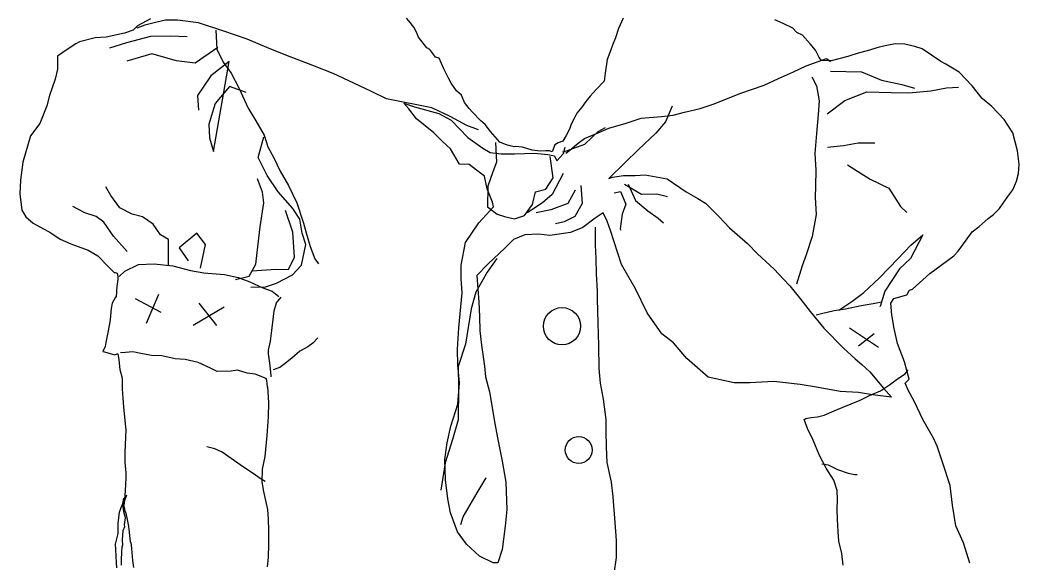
# Model space of a CAD drawing. Header units: millimetres. Extents: x 577 to 2337, y 236 to 943.
# Drawn here: x 756.5784 to 756.9186, y 707.2886 to 707.4734 of the extents above; entities that cross this region are included whole.
import ezdxf

# ---------------------------------------------------------------- set-up
doc = ezdxf.new("R2010")
doc.units = ezdxf.units.MM
doc.header["$LTSCALE"] = 0.01
doc.layers.add('06-Furn', color=4, linetype='Continuous')

# ---------------------------------------------------------------- blocks, each defined once
blk = doc.blocks.new('Body 33')
at = {"layer": '06-Furn', "color": 8}
for p, q in [((717.53865, 587.12132), (717.53716, 587.11983)), ((717.54116, 587.12161), (717.53838, 587.12052)), ((717.54309, 587.12376), (717.53865, 587.12132)), ((717.54427, 587.12241), (717.54116, 587.12161)), ((717.54816, 587.12324), (717.54427, 587.12241)), ((717.55226, 587.1233), (717.54816, 587.12324)), ((717.55939, 587.12241), (717.55226, 587.1233)), ((717.56805, 587.11955), (717.55939, 587.12241)), ((717.63105, 587.12301), (717.63022, 587.12391)), ((717.63274, 587.12089), (717.63105, 587.12301)), ((717.63362, 587.1192), (717.63274, 587.12089)), ((717.70396, 587.12399), (717.70241, 587.12044)), ((717.75841, 587.12211), (717.75567, 587.12338)), ((717.7618, 587.12055), (717.75841, 587.12211)), ((717.52421, 587.11726), (717.51893, 587.11588)), ((717.52798, 587.11746), (717.52421, 587.11726)), ((717.53421, 587.11889), (717.52798, 587.11746)), ((717.53716, 587.11983), (717.53421, 587.11889)), ((717.54309, 587.11777), (717.53486, 587.11561)), ((717.54971, 587.11781), (717.54309, 587.11777)), ((717.55555, 587.11764), (717.54971, 587.11781)), ((717.56536, 587.11988), (717.56569, 587.11344)), ((717.57592, 587.11681), (717.56805, 587.11955)), ((717.63434, 587.11751), (717.63362, 587.1192)), ((717.6372, 587.11388), (717.63434, 587.11751)), ((717.70241, 587.12044), (717.70132, 587.11723)), ((717.76314, 587.11905), (717.7618, 587.12055)), ((717.76508, 587.1182), (717.76314, 587.11905)), ((717.7676, 587.11518), (717.76508, 587.1182)), ((717.5177, 587.11519), (717.51434, 587.11312)), ((717.51893, 587.11588), (717.5177, 587.11519)), ((717.53486, 587.11561), (717.52912, 587.11373)), ((717.56598, 587.11393), (717.55822, 587.10864)), ((717.58268, 587.11402), (717.57592, 587.11681)), ((717.58912, 587.11136), (717.58268, 587.11402)), ((717.63818, 587.1133), (717.6372, 587.11388)), ((717.70034, 587.11482), (717.69979, 587.11321)), ((717.70132, 587.11723), (717.70034, 587.11482)), ((717.76944, 587.11308), (717.7676, 587.11518)), ((717.79114, 587.11405), (717.7871, 587.1129)), ((717.79378, 587.11466), (717.79114, 587.11405)), ((717.79659, 587.11528), (717.79378, 587.11466)), ((717.7999, 587.11514), (717.79659, 587.11528)), ((717.80325, 587.11437), (717.7999, 587.11514)), ((717.80581, 587.11356), (717.80325, 587.11437)), ((717.51146, 587.11108), (717.51137, 587.10666)), ((717.51434, 587.11312), (717.51146, 587.11108)), ((717.54356, 587.11181), (717.53503, 587.10932)), ((717.55188, 587.10941), (717.54356, 587.11181)), ((717.56569, 587.11344), (717.56782, 587.10898)), ((717.59828, 587.1079), (717.58912, 587.11136)), ((717.63988, 587.11102), (717.63818, 587.1133)), ((717.64005, 587.11072), (717.63988, 587.11102)), ((717.64133, 587.11031), (717.64005, 587.11072)), ((717.69979, 587.11321), (717.69855, 587.10984)), ((717.77067, 587.11062), (717.76944, 587.11308)), ((717.77152, 587.10956), (717.77067, 587.11062)), ((717.78042, 587.11097), (717.77483, 587.10942)), ((717.78399, 587.1121), (717.78042, 587.11097)), ((717.7871, 587.1129), (717.78399, 587.1121)), ((717.81219, 587.10917), (717.80581, 587.11356)), ((717.55822, 587.10864), (717.55188, 587.10941)), ((717.56985, 587.10925), (717.56365, 587.10435)), ((717.56453, 587.07856), (717.56985, 587.10925)), ((717.56782, 587.10898), (717.57054, 587.10519)), ((717.60521, 587.10511), (717.59828, 587.1079)), ((717.64293, 587.10677), (717.64133, 587.11031)), ((717.69855, 587.10984), (717.69785, 587.10523)), ((717.76195, 587.10575), (717.76626, 587.10771)), ((717.76626, 587.10771), (717.77321, 587.11028)), ((717.77483, 587.10942), (717.77152, 587.10956)), ((717.77321, 587.11028), (717.77453, 587.10924)), ((717.81381, 587.10831), (717.81219, 587.10917)), ((717.81837, 587.10555), (717.81381, 587.10831)), ((717.51137, 587.10666), (717.51061, 587.10315)), ((717.56365, 587.10435), (717.55911, 587.09766)), ((717.57054, 587.10519), (717.57316, 587.10028)), ((717.61231, 587.10186), (717.60521, 587.10511)), ((717.64452, 587.10354), (717.64293, 587.10677)), ((717.69785, 587.10523), (717.69751, 587.10254)), ((717.75687, 587.10344), (717.76195, 587.10575)), ((717.76818, 587.10403), (717.76976, 587.10096)), ((717.77454, 587.10594), (717.78511, 587.1057)), ((717.78511, 587.1057), (717.79188, 587.1029)), ((717.82286, 587.1009), (717.81837, 587.10555)), ((717.51061, 587.10315), (717.50869, 587.0977)), ((717.56998, 587.10075), (717.56508, 587.09498)), ((717.5756, 587.09868), (717.56998, 587.10075)), ((717.57316, 587.10028), (717.57636, 587.09336)), ((717.61829, 587.09902), (717.61231, 587.10186)), ((717.6454, 587.10186), (717.64452, 587.10354)), ((717.64727, 587.09928), (717.6454, 587.10186)), ((717.69751, 587.10254), (717.69483, 587.09972)), ((717.74374, 587.09834), (717.75195, 587.10113)), ((717.75195, 587.10113), (717.75687, 587.10344)), ((717.76976, 587.10096), (717.77066, 587.09581)), ((717.79188, 587.1029), (717.79889, 587.10138)), ((717.79889, 587.10138), (717.80321, 587.10019)), ((717.80877, 587.09922), (717.81407, 587.10028)), ((717.81407, 587.10028), (717.81816, 587.1005)), ((717.82624, 587.09667), (717.82286, 587.1009)), ((717.50869, 587.0977), (717.50777, 587.09418)), ((717.55911, 587.09766), (717.55938, 587.09263)), ((717.62346, 587.09646), (717.61829, 587.09902)), ((717.64892, 587.09779), (717.64727, 587.09928)), ((717.64999, 587.09532), (717.64892, 587.09779)), ((717.69274, 587.0974), (717.69126, 587.09559)), ((717.69483, 587.09972), (717.69274, 587.0974)), ((717.73834, 587.09616), (717.74374, 587.09834)), ((717.77948, 587.09595), (717.78689, 587.09886)), ((717.78689, 587.09886), (717.79525, 587.09867)), ((717.79525, 587.09867), (717.80124, 587.09851)), ((717.80124, 587.09851), (717.80877, 587.09922)), ((717.50777, 587.09418), (717.50541, 587.08807)), ((717.56508, 587.09498), (717.56293, 587.08793)), ((717.6389, 587.09348), (717.62346, 587.09646)), ((717.63105, 587.09307), (717.62937, 587.09503)), ((717.62937, 587.09503), (717.6329, 587.0938)), ((717.6329, 587.0938), (717.64121, 587.09155)), ((717.64505, 587.09049), (717.6389, 587.09348)), ((717.65152, 587.0932), (717.64999, 587.09532)), ((717.68995, 587.09363), (717.68816, 587.09165)), ((717.69126, 587.09559), (717.68995, 587.09363)), ((717.72065, 587.09398), (717.71841, 587.08866)), ((717.73015, 587.09321), (717.73464, 587.09471)), ((717.73464, 587.09471), (717.73834, 587.09616)), ((717.77066, 587.09581), (717.77043, 587.09123)), ((717.77341, 587.09138), (717.77948, 587.09595)), ((717.82954, 587.09385), (717.82624, 587.09667)), ((717.8337, 587.08949), (717.82954, 587.09385)), ((717.57636, 587.09336), (717.57894, 587.08908)), ((717.63358, 587.08974), (717.63105, 587.09307)), ((717.64121, 587.09155), (717.64543, 587.08925)), ((717.65072, 587.08748), (717.64505, 587.09049)), ((717.65269, 587.092), (717.65152, 587.0932)), ((717.65552, 587.08899), (717.65269, 587.092)), ((717.68816, 587.09165), (717.68731, 587.08987)), ((717.71015, 587.08996), (717.71705, 587.09048)), ((717.71705, 587.09048), (717.72097, 587.091)), ((717.72097, 587.091), (717.72485, 587.09199)), ((717.72485, 587.09199), (717.73015, 587.09321)), ((717.77043, 587.09123), (717.76982, 587.08473)), ((717.50541, 587.08807), (717.50216, 587.08396)), ((717.56293, 587.08793), (717.56318, 587.08322)), ((717.57894, 587.08908), (717.58172, 587.08419)), ((717.6395, 587.085), (717.63358, 587.08974)), ((717.64543, 587.08925), (717.65109, 587.08341)), ((717.65474, 587.08596), (717.65072, 587.08748)), ((717.657, 587.08781), (717.65552, 587.08899)), ((717.65886, 587.08539), (717.657, 587.08781)), ((717.6863, 587.08793), (717.68577, 587.08616)), ((717.68731, 587.08987), (717.6863, 587.08793)), ((717.69542, 587.08541), (717.69802, 587.08681)), ((717.69914, 587.08655), (717.70504, 587.08828)), ((717.70504, 587.08828), (717.71015, 587.08996)), ((717.71841, 587.08866), (717.71514, 587.08487)), ((717.83662, 587.08492), (717.8337, 587.08949)), ((717.50216, 587.08396), (717.49964, 587.07501)), ((717.57976, 587.07652), (717.5816, 587.08355)), ((717.58172, 587.08419), (717.58303, 587.08016)), ((717.64233, 587.08216), (717.6395, 587.085)), ((717.65109, 587.08341), (717.65617, 587.07973)), ((717.66205, 587.08177), (717.65886, 587.08539)), ((717.68462, 587.08406), (717.68346, 587.0821)), ((717.68577, 587.08616), (717.68462, 587.08406)), ((717.69082, 587.08296), (717.69544, 587.08494)), ((717.69092, 587.08108), (717.69332, 587.08341)), ((717.69332, 587.08341), (717.69542, 587.08541)), ((717.69544, 587.08494), (717.69914, 587.08655)), ((717.71514, 587.08487), (717.70914, 587.07919)), ((717.76982, 587.08473), (717.76923, 587.07793)), ((717.8382, 587.07886), (717.83662, 587.08492)), ((717.56318, 587.08322), (717.56453, 587.07856)), ((717.58303, 587.08016), (717.58513, 587.07617)), ((717.64515, 587.07947), (717.64233, 587.08216)), ((717.66048, 587.08169), (717.66083, 587.07493)), ((717.66398, 587.08093), (717.66205, 587.08177)), ((717.66462, 587.0808), (717.66398, 587.08093)), ((717.66686, 587.08013), (717.66462, 587.0808)), ((717.66732, 587.08032), (717.66686, 587.08013)), ((717.6697, 587.08012), (717.66732, 587.08032)), ((717.67306, 587.07904), (717.6697, 587.08012)), ((717.68069, 587.08086), (717.67987, 587.07845)), ((717.68191, 587.08155), (717.68069, 587.08086)), ((717.68346, 587.0821), (717.68191, 587.08155)), ((717.68368, 587.07786), (717.68419, 587.0801)), ((717.68473, 587.07886), (717.68844, 587.08016)), ((717.68582, 587.07908), (717.68869, 587.08143)), ((717.68844, 587.08016), (717.69092, 587.08108)), ((717.68869, 587.08143), (717.69082, 587.08296)), ((717.77353, 587.08004), (717.77902, 587.08065)), ((717.77902, 587.08065), (717.78401, 587.08154)), ((717.78401, 587.08154), (717.78969, 587.08152)), ((717.58276, 587.07038), (717.57976, 587.07652)), ((717.64826, 587.07428), (717.64515, 587.07947)), ((717.65617, 587.07973), (717.65876, 587.07829)), ((717.65876, 587.07829), (717.66241, 587.07785)), ((717.66241, 587.07785), (717.66698, 587.07778)), ((717.66698, 587.07778), (717.67375, 587.07797)), ((717.67576, 587.07871), (717.67306, 587.07904)), ((717.67375, 587.07797), (717.67834, 587.07758)), ((717.67764, 587.07881), (717.67576, 587.07871)), ((717.6789, 587.07887), (717.67764, 587.07881)), ((717.67834, 587.07758), (717.68057, 587.07707)), ((717.67987, 587.07845), (717.6789, 587.07887)), ((717.68017, 587.06964), (717.67916, 587.07684)), ((717.68057, 587.07707), (717.68145, 587.07538)), ((717.68145, 587.07538), (717.68368, 587.07786)), ((717.68333, 587.07847), (717.68473, 587.07886)), ((717.68446, 587.07806), (717.68582, 587.07908)), ((717.70914, 587.07919), (717.70464, 587.07486)), ((717.76923, 587.07793), (717.76953, 587.07227)), ((717.83875, 587.07432), (717.8382, 587.07886)), ((717.49964, 587.07501), (717.49886, 587.06882)), ((717.58513, 587.07617), (717.58725, 587.07187)), ((717.65157, 587.07413), (717.64826, 587.07428)), ((717.65404, 587.07221), (717.65157, 587.07413)), ((717.66083, 587.07493), (717.65958, 587.07172)), ((717.70464, 587.07486), (717.69909, 587.06937)), ((717.78031, 587.0741), (717.78813, 587.06915)), ((717.8386, 587.07116), (717.83875, 587.07432)), ((717.58651, 587.0649), (717.58276, 587.07038)), ((717.58725, 587.07187), (717.59003, 587.06697)), ((717.65682, 587.07015), (717.65404, 587.07221)), ((717.65768, 587.06594), (717.65682, 587.07015)), ((717.65958, 587.07172), (717.65795, 587.06675)), ((717.6777, 587.06573), (717.68017, 587.06964)), ((717.68356, 587.07108), (717.67984, 587.06395)), ((717.69909, 587.06937), (717.70033, 587.06991)), ((717.70033, 587.06991), (717.70408, 587.07042)), ((717.70408, 587.07042), (717.70802, 587.07047)), ((717.70802, 587.07047), (717.71147, 587.07065)), ((717.71147, 587.07065), (717.71895, 587.06931)), ((717.76953, 587.07227), (717.76949, 587.06691)), ((717.83795, 587.06845), (717.8386, 587.07116)), ((717.49886, 587.06882), (717.49863, 587.06424)), ((717.52954, 587.06365), (717.52781, 587.06655)), ((717.58116, 587.06478), (717.57951, 587.06926)), ((717.59003, 587.06697), (717.59285, 587.06113)), ((717.65795, 587.06675), (717.65784, 587.05981)), ((717.68961, 587.06699), (717.69008, 587.06087)), ((717.70439, 587.06744), (717.71024, 587.06413)), ((717.70565, 587.06751), (717.70815, 587.06197)), ((717.71895, 587.06931), (717.72548, 587.06492)), ((717.76949, 587.06691), (717.76939, 587.06297)), ((717.78813, 587.06915), (717.79443, 587.06617)), ((717.83669, 587.06554), (717.83795, 587.06845)), ((717.49863, 587.06424), (717.49924, 587.0586)), ((717.5326, 587.0594), (717.52954, 587.06365)), ((717.58166, 587.06118), (717.58116, 587.06478)), ((717.59154, 587.05917), (717.58651, 587.0649)), ((717.65949, 587.06131), (717.65768, 587.06594)), ((717.67308, 587.06061), (717.67412, 587.06491)), ((717.67412, 587.06491), (717.6777, 587.06573)), ((717.67984, 587.06395), (717.67652, 587.0611)), ((717.68764, 587.06546), (717.6852, 587.06092)), ((717.70092, 587.06458), (717.7031, 587.06501)), ((717.7031, 587.06501), (717.7049, 587.0607)), ((717.71024, 587.06413), (717.71543, 587.06424)), ((717.71543, 587.06424), (717.7191, 587.06333)), ((717.72548, 587.06492), (717.72938, 587.06261)), ((717.76939, 587.06297), (717.76969, 587.05715)), ((717.79443, 587.06617), (717.79838, 587.05992)), ((717.83214, 587.05916), (717.83492, 587.06324)), ((717.83492, 587.06324), (717.83669, 587.06554)), ((717.52071, 587.05767), (717.51666, 587.05983)), ((717.58036, 587.05292), (717.58166, 587.06118)), ((717.59285, 587.06113), (717.59511, 587.05416)), ((717.65482, 587.05429), (717.65989, 587.05976)), ((717.65784, 587.05981), (717.66112, 587.0573)), ((717.65989, 587.05976), (717.65949, 587.06131)), ((717.67044, 587.05684), (717.67308, 587.06061)), ((717.67652, 587.0611), (717.67287, 587.0587)), ((717.6852, 587.06092), (717.67932, 587.05873)), ((717.69008, 587.06087), (717.68748, 587.05647)), ((717.7049, 587.0607), (717.70366, 587.05732)), ((717.70815, 587.06197), (717.71243, 587.05841)), ((717.72938, 587.06261), (717.73199, 587.06101)), ((717.73199, 587.06101), (717.73664, 587.05637)), ((717.79838, 587.05992), (717.80054, 587.05782)), ((717.49924, 587.0586), (717.50062, 587.05631)), ((717.50062, 587.05631), (717.50309, 587.05423)), ((717.52456, 587.05646), (717.52071, 587.05767)), ((717.52718, 587.05455), (717.52456, 587.05646)), ((717.53681, 587.05726), (717.5326, 587.0594)), ((717.54032, 587.05634), (717.53681, 587.05726)), ((717.54392, 587.05385), (717.54032, 587.05634)), ((717.59149, 587.05114), (717.58905, 587.05857)), ((717.59393, 587.05552), (717.59154, 587.05917)), ((717.66112, 587.0573), (717.66353, 587.05648)), ((717.66353, 587.05648), (717.66703, 587.05572)), ((717.66703, 587.05572), (717.67044, 587.05684)), ((717.67287, 587.0587), (717.67134, 587.05768)), ((717.67932, 587.05873), (717.67434, 587.05768)), ((717.68748, 587.05647), (717.68395, 587.05471)), ((717.69718, 587.05777), (717.69444, 587.05589)), ((717.69859, 587.05485), (717.69718, 587.05777)), ((717.70366, 587.05732), (717.70298, 587.05224)), ((717.71243, 587.05841), (717.71587, 587.05591)), ((717.73664, 587.05637), (717.74015, 587.05261)), ((717.76969, 587.05715), (717.76835, 587.04968)), ((717.82822, 587.0558), (717.83004, 587.05716)), ((717.83004, 587.05716), (717.83214, 587.05916)), ((717.50309, 587.05423), (717.50909, 587.05092)), ((717.53042, 587.04983), (717.52718, 587.05455)), ((717.54647, 587.0502), (717.54392, 587.05385)), ((717.57972, 587.04721), (717.58036, 587.05292)), ((717.59465, 587.05083), (717.59393, 587.05552)), ((717.59511, 587.05416), (717.59607, 587.0509)), ((717.65028, 587.0476), (717.65482, 587.05429)), ((717.68395, 587.05471), (717.68099, 587.05393)), ((717.6902, 587.05268), (717.68603, 587.05104)), ((717.69444, 587.05589), (717.6902, 587.05268)), ((717.69444, 587.0529), (717.69445, 587.04676)), ((717.6997, 587.05176), (717.69859, 587.05485)), ((717.71587, 587.05591), (717.71769, 587.05427)), ((717.82278, 587.05127), (717.82521, 587.05313)), ((717.82521, 587.05313), (717.82822, 587.0558)), ((717.50909, 587.05092), (717.51236, 587.04873)), ((717.53511, 587.04456), (717.53042, 587.04983)), ((717.54923, 587.04861), (717.54647, 587.0502)), ((717.55889, 587.05085), (717.55285, 587.04581)), ((717.56177, 587.0469), (717.55889, 587.05085)), ((717.59209, 587.04266), (717.59149, 587.05114)), ((717.59596, 587.04696), (717.59465, 587.05083)), ((717.59607, 587.0509), (717.59741, 587.04625)), ((717.67047, 587.05023), (717.66662, 587.04861)), ((717.67519, 587.05047), (717.67047, 587.05023)), ((717.67899, 587.05004), (717.67519, 587.05047)), ((717.68603, 587.05104), (717.67899, 587.05004)), ((717.70346, 587.04014), (717.6997, 587.05176)), ((717.70298, 587.05224), (717.70316, 587.05178)), ((717.74015, 587.05261), (717.74626, 587.04726)), ((717.76835, 587.04968), (717.76631, 587.04343)), ((717.80598, 587.05023), (717.80183, 587.04213)), ((717.80191, 587.04671), (717.80598, 587.05023)), ((717.82072, 587.04848), (717.82278, 587.05127)), ((717.51236, 587.04873), (717.5159, 587.04718)), ((717.5159, 587.04718), (717.52185, 587.04497)), ((717.54921, 587.03994), (717.54923, 587.04861)), ((717.56014, 587.03894), (717.56177, 587.0469)), ((717.57898, 587.04024), (717.57972, 587.04721)), ((717.59443, 587.03995), (717.59596, 587.04696)), ((717.59741, 587.04625), (717.59905, 587.04208)), ((717.64879, 587.03995), (717.65028, 587.0476)), ((717.66662, 587.04861), (717.66377, 587.04578)), ((717.69445, 587.04676), (717.69468, 587.0422)), ((717.74626, 587.04726), (717.74975, 587.04382)), ((717.79757, 587.04223), (717.80191, 587.04671)), ((717.81808, 587.04472), (717.82072, 587.04848)), ((717.52185, 587.04497), (717.5251, 587.04309)), ((717.5251, 587.04309), (717.5286, 587.03949)), ((717.55285, 587.04581), (717.55591, 587.0414)), ((717.5901, 587.03846), (717.59209, 587.04266)), ((717.66377, 587.04578), (717.65792, 587.04027)), ((717.74975, 587.04382), (717.75538, 587.0386)), ((717.76631, 587.04343), (717.76493, 587.03973)), ((717.8084, 587.03712), (717.81659, 587.04306)), ((717.81659, 587.04306), (717.81808, 587.04472)), ((717.5286, 587.03949), (717.53075, 587.0374)), ((717.53435, 587.03791), (717.53896, 587.04019)), ((717.53896, 587.04019), (717.54431, 587.04032)), ((717.54431, 587.04032), (717.55064, 587.0397)), ((717.55064, 587.0397), (717.55671, 587.03813)), ((717.57667, 587.03618), (717.57898, 587.04024)), ((717.59146, 587.03664), (717.59443, 587.03995)), ((717.59905, 587.04208), (717.60024, 587.04041)), ((717.64888, 587.03539), (717.64879, 587.03995)), ((717.65792, 587.04027), (717.65418, 587.03645)), ((717.66097, 587.04217), (717.65774, 587.03759)), ((717.69468, 587.0422), (717.6948, 587.03701)), ((717.70815, 587.03187), (717.70346, 587.04014)), ((717.76493, 587.03973), (717.76305, 587.03349)), ((717.7913, 587.03559), (717.79757, 587.04223)), ((717.80183, 587.04213), (717.79808, 587.03863)), ((717.53075, 587.0374), (717.53107, 587.03742)), ((717.53107, 587.03742), (717.53171, 587.03714)), ((717.53171, 587.03714), (717.53193, 587.03605)), ((717.53193, 587.03605), (717.53197, 587.03526)), ((717.5324, 587.03607), (717.53435, 587.03791)), ((717.55671, 587.03813), (717.56117, 587.03726)), ((717.56117, 587.03726), (717.56829, 587.03669)), ((717.56829, 587.03669), (717.57291, 587.03567)), ((717.572, 587.03499), (717.57667, 587.03618)), ((717.57291, 587.03567), (717.57693, 587.0343)), ((717.57768, 587.03797), (717.58568, 587.03854)), ((717.58568, 587.03854), (717.5901, 587.03846)), ((717.58593, 587.03383), (717.59146, 587.03664)), ((717.65774, 587.03759), (717.65384, 587.03077)), ((717.65418, 587.03645), (717.65481, 587.02735)), ((717.6948, 587.03701), (717.69511, 587.03103)), ((717.75538, 587.0386), (717.75855, 587.03514)), ((717.79808, 587.03863), (717.79311, 587.03112)), ((717.80253, 587.03177), (717.8084, 587.03712)), ((717.53162, 587.03288), (717.53135, 587.02908)), ((717.53175, 587.03336), (717.53162, 587.03288)), ((717.53197, 587.03526), (717.53175, 587.03336)), ((717.57693, 587.0343), (717.58129, 587.03217)), ((717.57718, 587.03243), (717.58222, 587.03253)), ((717.58222, 587.03253), (717.58593, 587.03383)), ((717.64913, 587.03052), (717.64888, 587.03539)), ((717.75855, 587.03514), (717.76072, 587.03289)), ((717.76072, 587.03289), (717.76443, 587.0282)), ((717.78589, 587.03058), (717.7913, 587.03559)), ((717.53119, 587.02907), (717.53004, 587.02697)), ((717.53135, 587.02908), (717.53119, 587.02907)), ((717.5458, 587.02995), (717.54163, 587.0201)), ((717.58129, 587.03217), (717.5845, 587.03108)), ((717.5845, 587.03108), (717.5868, 587.02931)), ((717.58597, 587.02706), (717.5876, 587.02903)), ((717.64802, 587.01864), (717.64913, 587.03052)), ((717.65384, 587.03077), (717.65225, 587.02501)), ((717.69511, 587.03103), (717.69509, 587.02835)), ((717.7122, 587.02373), (717.70815, 587.03187)), ((717.7818, 587.02753), (717.78589, 587.03058)), ((717.79311, 587.03112), (717.7915, 587.02584)), ((717.79608, 587.0286), (717.80059, 587.02978)), ((717.80059, 587.02978), (717.80145, 587.0314)), ((717.80145, 587.0314), (717.80253, 587.03177)), ((717.53004, 587.02697), (717.52966, 587.02521)), ((717.53784, 587.02858), (717.54656, 587.02393)), ((717.56819, 587.02557), (717.55757, 587.01942)), ((717.55947, 587.02694), (717.56554, 587.01942)), ((717.58517, 587.02434), (717.58597, 587.02706)), ((717.65481, 587.02735), (717.65507, 587.02248)), ((717.69509, 587.02835), (717.69536, 587.02033)), ((717.76443, 587.0282), (717.76764, 587.02411)), ((717.77738, 587.02462), (717.7818, 587.02753)), ((717.78502, 587.02613), (717.77973, 587.02491)), ((717.78908, 587.02681), (717.78502, 587.02613)), ((717.79189, 587.02728), (717.78908, 587.02681)), ((717.7915, 587.02584), (717.79149, 587.02599)), ((717.79506, 587.02697), (717.79608, 587.0286)), ((717.79542, 587.02305), (717.79506, 587.02697)), ((717.52966, 587.02521), (717.52939, 587.02142)), ((717.58474, 587.02053), (717.58517, 587.02434)), ((717.65225, 587.02501), (717.65036, 587.01309)), ((717.65507, 587.02248), (717.65516, 587.0176)), ((717.71714, 587.01659), (717.7122, 587.02373)), ((717.76764, 587.02411), (717.77234, 587.01853)), ((717.77146, 587.02337), (717.76975, 587.02296)), ((717.77582, 587.02439), (717.77146, 587.02337)), ((717.77973, 587.02491), (717.77582, 587.02439)), ((717.7963, 587.01837), (717.79542, 587.02305)), ((717.52927, 587.02062), (717.52864, 587.0176)), ((717.52939, 587.02142), (717.52927, 587.02062)), ((717.58441, 587.01768), (717.58474, 587.02053)), ((717.64761, 587.01137), (717.64802, 587.01864)), ((717.69536, 587.02033), (717.6956, 587.01262)), ((717.52864, 587.0176), (717.5279, 587.01362)), ((717.58397, 587.01403), (717.58441, 587.01768)), ((717.65516, 587.0176), (717.65573, 587.01274)), ((717.72108, 587.01349), (717.71714, 587.01659)), ((717.77234, 587.01853), (717.77901, 587.01163)), ((717.78107, 587.0186), (717.79094, 587.01203)), ((717.78942, 587.01655), (717.78411, 587.01231)), ((717.79736, 587.01322), (717.7963, 587.01837)), ((717.52766, 587.01219), (717.5268, 587.01057)), ((717.5279, 587.01362), (717.52766, 587.01219)), ((717.58319, 587.011), (717.58397, 587.01403)), ((717.59668, 587.01217), (717.59392, 587.01061)), ((717.59835, 587.01337), (717.59668, 587.01217)), ((717.59998, 587.01518), (717.59835, 587.01337)), ((717.65036, 587.01309), (717.64777, 587.00539)), ((717.65573, 587.01274), (717.65674, 587.00555)), ((717.6956, 587.01262), (717.6957, 587.00475)), ((717.72561, 587.00821), (717.72108, 587.01349)), ((717.79973, 587.00704), (717.79736, 587.01322)), ((717.5268, 587.01057), (717.52696, 587.01057)), ((717.52696, 587.01057), (717.52824, 587.01017)), ((717.52824, 587.01017), (717.53096, 587.00937)), ((717.53096, 587.00937), (717.53173, 587.00972)), ((717.53173, 587.00972), (717.53189, 587.00973)), ((717.53189, 587.00973), (717.5323, 587.00786)), ((717.53454, 587.01018), (717.53281, 587.01009)), ((717.53705, 587.01047), (717.53454, 587.01018)), ((717.53976, 587.00983), (717.53705, 587.01047)), ((717.54342, 587.00923), (717.53976, 587.00983)), ((717.54689, 587.0091), (717.54342, 587.00923)), ((717.55151, 587.00808), (717.54689, 587.0091)), ((717.58325, 587.00974), (717.58319, 587.011)), ((717.58377, 587.00583), (717.58325, 587.00974)), ((717.59392, 587.01061), (717.59121, 587.00826)), ((717.64774, 587.00587), (717.64761, 587.01137)), ((717.77901, 587.01163), (717.78297, 587.00806)), ((717.5323, 587.00786), (717.53231, 587.0077)), ((717.53231, 587.0077), (717.53264, 587.00441)), ((717.55484, 587.00778), (717.55151, 587.00808)), ((717.5593, 587.00675), (717.55484, 587.00778)), ((717.56349, 587.00492), (717.5593, 587.00675)), ((717.58412, 587.00222), (717.58377, 587.00583)), ((717.58712, 587.00506), (717.5848, 587.00431)), ((717.58849, 587.00607), (717.58712, 587.00506)), ((717.59121, 587.00826), (717.58849, 587.00607)), ((717.64821, 586.9999), (717.64774, 587.00587)), ((717.64777, 587.00539), (717.64798, 586.99832)), ((717.65674, 587.00555), (717.65709, 587.00194)), ((717.73288, 587.00181), (717.72561, 587.00821)), ((717.78297, 587.00806), (717.78528, 587.00613)), ((717.78528, 587.00613), (717.78793, 587.00359)), ((717.8013, 587.00114), (717.79973, 587.00704)), ((717.53264, 587.00441), (717.53342, 587.00146)), ((717.56576, 587.00378), (717.56349, 587.00492)), ((717.57048, 587.00387), (717.56576, 587.00378)), ((717.57267, 587.00414), (717.57048, 587.00387)), ((717.57603, 587.00322), (717.57267, 587.00414)), ((717.57873, 587.00288), (717.57603, 587.00322)), ((717.58243, 587.00135), (717.57873, 587.00288)), ((717.58414, 587.00191), (717.58412, 587.00222)), ((717.65709, 587.00194), (717.65846, 586.99682)), ((717.6957, 587.00475), (717.69612, 586.99973)), ((717.7418, 586.99992), (717.73288, 587.00181)), ((717.78793, 587.00359), (717.79264, 586.99801)), ((717.79735, 587.00125), (717.79994, 587.00296)), ((717.79994, 587.00296), (717.80098, 587.00427)), ((717.53342, 587.00146), (717.53346, 586.99784)), ((717.58262, 587.00073), (717.58243, 587.00135)), ((717.5829, 586.99838), (717.58262, 587.00073)), ((717.58305, 586.99854), (717.5829, 586.99838)), ((717.58333, 586.9932), (717.58305, 586.99854)), ((717.64765, 586.99263), (717.64821, 586.9999)), ((717.64798, 586.99832), (717.64777, 586.98727)), ((717.69612, 586.99973), (717.69719, 586.99427)), ((717.74716, 586.99988), (717.7418, 586.99992)), ((717.75533, 587.00031), (717.74716, 586.99988)), ((717.76421, 586.99936), (717.75533, 587.00031)), ((717.76977, 586.99839), (717.76421, 586.99936)), ((717.77788, 586.99692), (717.76977, 586.99839)), ((717.79158, 586.99716), (717.79462, 586.99921)), ((717.79462, 586.99921), (717.79735, 587.00125)), ((717.79995, 586.99981), (717.8013, 587.00114)), ((717.80102, 586.99734), (717.79995, 586.99981)), ((717.53346, 586.99784), (717.53362, 586.99469)), ((717.65846, 586.99682), (717.66028, 586.98604)), ((717.78405, 586.99661), (717.77788, 586.99692)), ((717.78882, 586.99576), (717.78405, 586.99661)), ((717.78466, 586.99397), (717.78788, 586.99555)), ((717.78788, 586.99555), (717.79158, 586.99716)), ((717.79532, 586.995), (717.78882, 586.99576)), ((717.79264, 586.99801), (717.79532, 586.995)), ((717.80312, 586.99336), (717.80102, 586.99734)), ((717.53362, 586.99469), (717.53393, 586.99172)), ((717.53393, 586.99172), (717.53461, 586.98482)), ((717.58327, 586.98831), (717.58333, 586.9932)), ((717.64536, 586.9851), (717.64765, 586.99263)), ((717.69719, 586.99427), (717.69803, 586.98738)), ((717.77586, 586.99035), (717.77849, 586.99144)), ((717.77849, 586.99144), (717.78157, 586.9927)), ((717.78157, 586.9927), (717.78466, 586.99397)), ((717.80596, 586.98736), (717.80312, 586.99336)), ((717.58281, 586.98198), (717.58327, 586.98831)), ((717.76623, 586.9878), (717.76795, 586.98805)), ((717.76795, 586.98805), (717.77014, 586.98832)), ((717.77014, 586.98832), (717.77247, 586.98892)), ((717.77247, 586.98892), (717.77586, 586.99035)), ((717.53461, 586.98482), (717.53465, 586.98403)), ((717.64408, 586.97952), (717.64536, 586.9851)), ((717.64777, 586.98727), (717.64591, 586.98056)), ((717.66028, 586.98604), (717.66116, 586.9812)), ((717.69803, 586.98738), (717.69807, 586.98345)), ((717.76562, 586.98745), (717.76623, 586.9878)), ((717.76672, 586.98436), (717.76562, 586.98745)), ((717.8096, 586.98109), (717.80596, 586.98736)), ((717.53465, 586.98403), (717.53428, 586.97614)), ((717.58208, 586.97486), (717.58281, 586.98198)), ((717.69807, 586.98345), (717.6982, 586.9781)), ((717.76867, 586.98037), (717.76672, 586.98436)), ((717.56493, 586.97743), (717.56222, 586.97807)), ((717.64327, 586.9738), (717.64408, 586.97952)), ((717.64591, 586.98056), (717.64333, 586.9727)), ((717.66116, 586.9812), (717.66284, 586.97325)), ((717.6982, 586.9781), (717.69848, 586.97275)), ((717.77083, 586.97512), (717.76867, 586.98037)), ((717.81084, 586.97832), (717.8096, 586.98109)), ((717.8127, 586.9729), (717.81084, 586.97832)), ((717.53428, 586.97614), (717.53429, 586.97283)), ((717.56751, 586.9763), (717.56493, 586.97743)), ((717.57471, 586.97116), (717.56751, 586.9763)), ((717.58121, 586.97056), (717.58208, 586.97486)), ((717.7731, 586.97083), (717.77083, 586.97512)), ((717.53429, 586.97283), (717.53464, 586.96922)), ((717.57765, 586.96927), (717.57471, 586.97116)), ((717.64333, 586.9727), (717.64193, 586.96333)), ((717.64348, 586.96688), (717.64327, 586.9738)), ((717.66284, 586.97325), (717.664, 586.96607)), ((717.69848, 586.97275), (717.69993, 586.96605)), ((717.77161, 586.97233), (717.77383, 586.97197)), ((717.77383, 586.97197), (717.77691, 586.9704)), ((717.81532, 586.965), (717.8127, 586.9729)), ((717.53472, 586.96765), (717.53449, 586.96307)), ((717.53464, 586.96922), (717.53472, 586.96765)), ((717.58076, 586.96707), (717.57765, 586.96927)), ((717.58112, 586.96614), (717.58121, 586.97056)), ((717.65427, 586.9624), (717.65731, 586.96761)), ((717.77568, 586.96671), (717.7731, 586.97083)), ((717.77691, 586.9704), (717.7806, 586.96917)), ((717.7806, 586.96917), (717.78283, 586.96866)), ((717.78283, 586.96866), (717.78362, 586.9687)), ((717.58206, 586.96635), (717.58076, 586.96707)), ((717.58161, 586.96286), (717.58112, 586.96614)), ((717.64429, 586.96046), (717.64348, 586.96688)), ((717.664, 586.96607), (717.66433, 586.95679)), ((717.69993, 586.96605), (717.70051, 586.96104)), ((717.77681, 586.9633), (717.77568, 586.96671)), ((717.81615, 586.95827), (717.81532, 586.965)), ((717.53488, 586.96167), (717.53364, 586.95814)), ((717.53449, 586.96307), (717.53406, 586.95911)), ((717.58303, 586.95679), (717.58161, 586.96286)), ((717.6495, 586.95428), (717.65427, 586.9624)), ((717.70051, 586.96104), (717.70112, 586.95241)), ((717.77697, 586.96016), (717.77681, 586.9633)), ((717.5325, 586.95588), (717.53305, 586.95748)), ((717.53305, 586.95748), (717.53361, 586.95877)), ((717.53361, 586.95877), (717.53398, 586.96068)), ((717.53364, 586.95814), (717.53366, 586.95783)), ((717.53366, 586.95783), (717.53391, 586.95611)), ((717.53396, 586.95816), (717.53381, 586.95799)), ((717.53381, 586.95799), (717.53415, 586.95754)), ((717.53406, 586.95911), (717.53396, 586.95816)), ((717.53415, 586.95754), (717.53438, 586.95613)), ((717.64517, 586.95563), (717.64429, 586.96046)), ((717.77683, 586.95684), (717.77697, 586.96016)), ((717.8173, 586.95124), (717.81615, 586.95827)), ((717.53207, 586.95207), (717.5325, 586.95588)), ((717.53391, 586.95611), (717.5343, 586.95455)), ((717.5343, 586.95455), (717.53449, 586.95393)), ((717.53438, 586.95613), (717.53454, 586.95598)), ((717.53454, 586.95598), (717.53515, 586.95334)), ((717.5832, 586.95349), (717.58303, 586.95679)), ((717.64756, 586.94913), (717.64517, 586.95563)), ((717.64868, 586.95171), (717.6495, 586.95428)), ((717.66433, 586.95679), (717.66384, 586.95109)), ((717.77701, 586.95339), (717.77683, 586.95684)), ((717.53209, 586.94861), (717.53207, 586.95207)), ((717.53418, 586.95092), (717.53362, 586.94947)), ((717.53449, 586.95393), (717.53414, 586.95155)), ((717.53414, 586.95155), (717.53418, 586.95092)), ((717.53515, 586.95334), (717.53559, 586.95099)), ((717.53559, 586.95099), (717.53564, 586.95005)), ((717.5834, 586.94972), (717.5832, 586.95349)), ((717.66384, 586.95109), (717.66284, 586.94316)), ((717.70112, 586.95241), (717.70159, 586.94629)), ((717.77722, 586.9493), (717.77701, 586.95339)), ((717.81981, 586.94539), (717.8173, 586.95124)), ((717.53118, 586.94493), (717.53209, 586.94861)), ((717.53362, 586.94947), (717.53346, 586.94647)), ((717.53564, 586.95005), (717.53618, 586.94583)), ((717.58333, 586.94498), (717.5834, 586.94972)), ((717.65061, 586.94504), (717.64756, 586.94913)), ((717.7774, 586.946), (717.77722, 586.9493)), ((717.53127, 586.94321), (717.53118, 586.94493)), ((717.53328, 586.94394), (717.53321, 586.94236)), ((717.53356, 586.94459), (717.53328, 586.94394)), ((717.53346, 586.94647), (717.53356, 586.94459)), ((717.53618, 586.94583), (717.53635, 586.94552)), ((717.53635, 586.94552), (717.53661, 586.94349)), ((717.58326, 586.94041), (717.58333, 586.94498)), ((717.65508, 586.94086), (717.65061, 586.94504)), ((717.70159, 586.94629), (717.70158, 586.94046)), ((717.77841, 586.9418), (717.7774, 586.946)), ((717.82206, 586.93857), (717.81981, 586.94539)), ((717.5314, 586.94085), (717.53127, 586.94321)), ((717.53151, 586.93865), (717.5314, 586.94085)), ((717.53321, 586.94236), (717.53304, 586.93952)), ((717.53661, 586.94349), (717.53699, 586.93941)), ((717.58295, 586.93724), (717.58326, 586.94041)), ((717.65977, 586.93859), (717.65508, 586.94086)), ((717.66284, 586.94316), (717.66134, 586.93867)), ((717.70158, 586.94046), (717.70076, 586.93506)), ((717.77893, 586.93789), (717.77841, 586.9418)), ((717.5316, 586.93692), (717.53151, 586.93865)), ((717.53304, 586.93952), (717.53313, 586.93779)), ((717.53699, 586.93941), (717.53727, 586.93706)), ((717.66134, 586.93867), (717.65977, 586.93859))]:
    blk.add_line(p, q, dxfattribs=at)
for centre, radius in [((717.68317, 587.01915), 0.00633), ((717.68886, 586.97702), 0.00457)]:
    blk.add_circle(centre, radius, dxfattribs=at)

msp = doc.modelspace()

# ---------------------------------------------------------------- block references
at = {"layer": '06-Furn', "color": 241}
msp.add_blockref('Body 33', (39.0798, 120.35006), dxfattribs=at)

doc.saveas('drawing.dxf')
